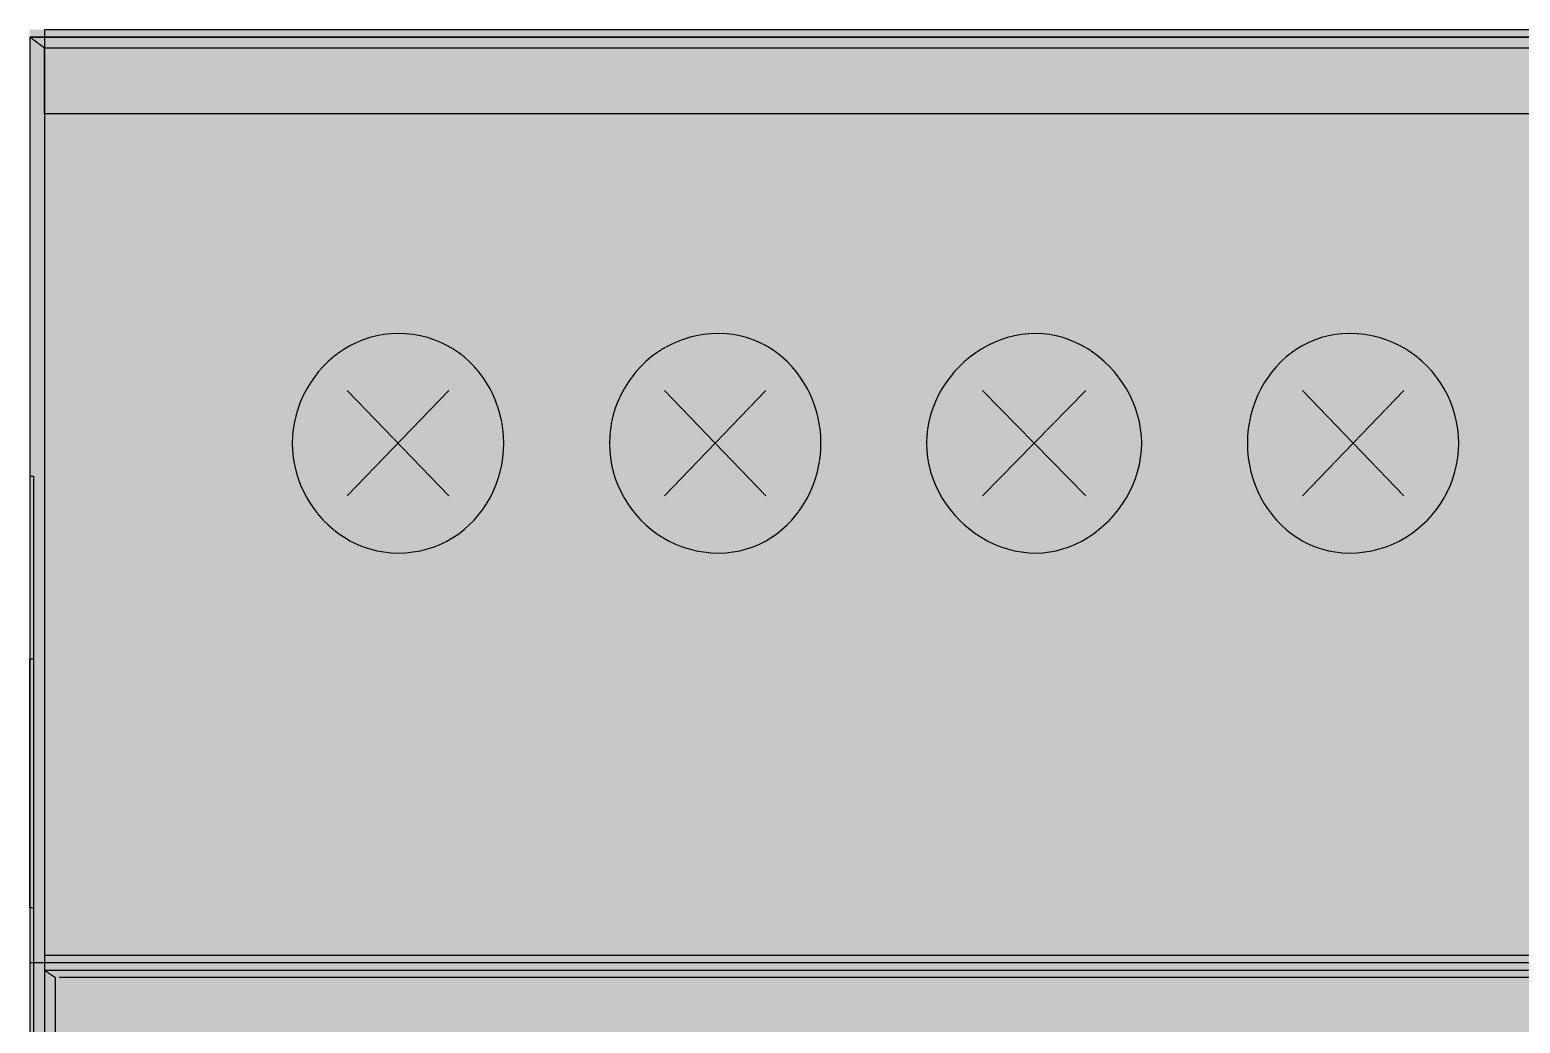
# Model space of a CAD drawing. Header units: millimetres. Extents: x 0 to 966, y -664 to 90.
# Drawn here: x 0 to 35.88, y -63.91 to -40 of the extents above; entities that cross this region are included whole.
import ezdxf

# ---------------------------------------------------------------- set-up
doc = ezdxf.new("R2010")
doc.units = ezdxf.units.MM
for name, color, linetype in [('HDL_BODY', 7, 'Continuous'), ('HDL_COLOUR', 7, 'Continuous'), ('HDL_DETAIL', 7, 'Continuous'), ('HDL_PRINT', 7, 'Continuous')]:
    doc.layers.add(name, color=color, linetype=linetype)

# ---------------------------------------------------------------- blocks, each defined once
blk = doc.blocks.new('M_R12.16.1-CD_FRONT')
at = {"layer": 'HDL_BODY', "true_color": 0x202126}
blk.add_hatch(color=250, dxfattribs=at).paths.add_polyline_path([(0, 0), (216, 0), (216, 90), (0, 90)])
at = {"layer": 'HDL_BODY', "true_color": 0x2a2a30}
blk.add_hatch(color=250, dxfattribs=at).paths.add_polyline_path([(0.4, 20.52), (215.6, 20.52), (215.6, 68.31), (0.4, 68.31)])
at = {"layer": 'HDL_COLOUR', "true_color": 0x1a332c}
for points in [[(11.411, 80.05), (11.405, 80.225), (11.389, 80.398), (11.362, 80.568), (11.326, 80.735), (11.279, 80.898), (11.223, 81.057), (11.157, 81.212), (11.082, 81.361), (10.999, 81.505), (10.906, 81.643), (10.806, 81.775), (10.697, 81.9), (10.581, 82.017), (10.457, 82.126), (10.326, 82.228), (10.188, 82.32), (10.043, 82.404), (9.892, 82.478), (9.735, 82.541), (9.572, 82.594), (9.403, 82.637), (9.229, 82.667), (9.049, 82.686), (8.865, 82.692), (8.691, 82.686), (8.52, 82.667), (8.353, 82.637), (8.189, 82.594), (8.03, 82.541), (7.875, 82.478), (7.725, 82.404), (7.581, 82.32), (7.443, 82.228), (7.31, 82.126), (7.185, 82.017), (7.066, 81.9), (6.954, 81.775), (6.851, 81.643), (6.755, 81.505), (6.668, 81.361), (6.589, 81.212), (6.52, 81.057), (6.46, 80.898), (6.411, 80.735), (6.371, 80.568), (6.343, 80.398), (6.326, 80.225), (6.32, 80.05), (6.326, 79.875), (6.343, 79.702), (6.371, 79.532), (6.411, 79.365), (6.46, 79.202), (6.52, 79.043), (6.589, 78.888), (6.668, 78.739), (6.755, 78.595), (6.851, 78.457), (6.954, 78.325), (7.066, 78.201), (7.185, 78.083), (7.31, 77.974), (7.443, 77.872), (7.581, 77.78), (7.725, 77.696), (7.875, 77.623), (8.03, 77.559), (8.189, 77.506), (8.353, 77.464), (8.52, 77.433), (8.691, 77.414), (8.865, 77.408), (9.049, 77.414), (9.229, 77.433), (9.403, 77.464), (9.572, 77.506), (9.735, 77.559), (9.892, 77.623), (10.043, 77.696), (10.188, 77.78), (10.326, 77.872), (10.457, 77.974), (10.581, 78.083), (10.697, 78.201), (10.806, 78.325), (10.906, 78.457), (10.999, 78.595), (11.082, 78.739), (11.157, 78.888), (11.223, 79.043), (11.279, 79.202), (11.326, 79.365), (11.362, 79.532), (11.389, 79.702), (11.405, 79.875), (11.411, 80.05)], [(19.046, 80.05), (19.041, 80.225), (19.025, 80.398), (18.998, 80.568), (18.962, 80.735), (18.915, 80.898), (18.86, 81.057), (18.795, 81.212), (18.721, 81.361), (18.639, 81.505), (18.548, 81.643), (18.45, 81.775), (18.344, 81.9), (18.231, 82.017), (18.11, 82.126), (17.983, 82.228), (17.85, 82.32), (17.71, 82.404), (17.565, 82.478), (17.414, 82.541), (17.258, 82.594), (17.098, 82.637), (16.932, 82.667), (16.762, 82.686), (16.589, 82.692), (16.404, 82.686), (16.223, 82.667), (16.047, 82.637), (15.876, 82.594), (15.709, 82.541), (15.548, 82.478), (15.392, 82.404), (15.243, 82.32), (15.1, 82.228), (14.964, 82.126), (14.834, 82.017), (14.713, 81.9), (14.599, 81.775), (14.493, 81.643), (14.395, 81.505), (14.307, 81.361), (14.227, 81.212), (14.157, 81.057), (14.097, 80.898), (14.047, 80.735), (14.008, 80.568), (13.979, 80.398), (13.962, 80.225), (13.956, 80.05), (13.962, 79.875), (13.979, 79.702), (14.008, 79.532), (14.047, 79.365), (14.097, 79.202), (14.157, 79.043), (14.227, 78.888), (14.307, 78.739), (14.395, 78.595), (14.493, 78.457), (14.599, 78.325), (14.713, 78.201), (14.834, 78.083), (14.964, 77.974), (15.1, 77.872), (15.243, 77.78), (15.392, 77.696), (15.548, 77.623), (15.709, 77.559), (15.876, 77.506), (16.047, 77.464), (16.223, 77.433), (16.404, 77.414), (16.589, 77.408), (16.762, 77.414), (16.932, 77.433), (17.098, 77.464), (17.258, 77.506), (17.414, 77.559), (17.565, 77.623), (17.71, 77.696), (17.85, 77.78), (17.983, 77.872), (18.11, 77.974), (18.231, 78.083), (18.344, 78.201), (18.45, 78.325), (18.548, 78.457), (18.639, 78.595), (18.721, 78.739), (18.795, 78.888), (18.86, 79.043), (18.915, 79.202), (18.962, 79.365), (18.998, 79.532), (19.025, 79.702), (19.041, 79.875), (19.046, 80.05)], [(26.77, 80.05), (26.763, 80.225), (26.745, 80.398), (26.714, 80.568), (26.673, 80.735), (26.62, 80.898), (26.557, 81.057), (26.485, 81.212), (26.402, 81.361), (26.312, 81.505), (26.212, 81.643), (26.105, 81.775), (25.991, 81.9), (25.87, 82.017), (25.742, 82.126), (25.608, 82.228), (25.47, 82.32), (25.326, 82.404), (25.178, 82.478), (25.026, 82.541), (24.87, 82.594), (24.712, 82.637), (24.551, 82.667), (24.389, 82.686), (24.225, 82.692), (24.05, 82.686), (23.878, 82.667), (23.708, 82.637), (23.542, 82.594), (23.379, 82.541), (23.221, 82.478), (23.067, 82.404), (22.918, 82.32), (22.774, 82.228), (22.637, 82.126), (22.506, 82.017), (22.381, 81.9), (22.265, 81.775), (22.155, 81.643), (22.054, 81.505), (21.962, 81.361), (21.879, 81.212), (21.806, 81.057), (21.742, 80.898), (21.689, 80.735), (21.647, 80.568), (21.617, 80.398), (21.598, 80.225), (21.592, 80.05), (21.598, 79.875), (21.617, 79.702), (21.647, 79.532), (21.689, 79.365), (21.742, 79.202), (21.806, 79.043), (21.879, 78.888), (21.962, 78.739), (22.054, 78.595), (22.155, 78.457), (22.265, 78.325), (22.381, 78.201), (22.506, 78.083), (22.637, 77.974), (22.774, 77.872), (22.918, 77.78), (23.067, 77.696), (23.221, 77.623), (23.379, 77.559), (23.542, 77.506), (23.708, 77.464), (23.878, 77.433), (24.05, 77.414), (24.225, 77.408), (24.389, 77.414), (24.551, 77.433), (24.712, 77.464), (24.87, 77.506), (25.026, 77.559), (25.178, 77.623), (25.326, 77.696), (25.47, 77.78), (25.608, 77.872), (25.742, 77.974), (25.87, 78.083), (25.991, 78.201), (26.105, 78.325), (26.212, 78.457), (26.312, 78.595), (26.402, 78.739), (26.485, 78.888), (26.557, 79.043), (26.62, 79.202), (26.673, 79.365), (26.714, 79.532), (26.745, 79.702), (26.763, 79.875), (26.77, 80.05)], [(34.405, 80.05), (34.399, 80.225), (34.381, 80.398), (34.353, 80.568), (34.313, 80.735), (34.263, 80.898), (34.203, 81.057), (34.133, 81.212), (34.054, 81.361), (33.965, 81.505), (33.868, 81.643), (33.762, 81.775), (33.648, 81.9), (33.526, 82.017), (33.397, 82.126), (33.261, 82.228), (33.118, 82.32), (32.969, 82.404), (32.814, 82.478), (32.653, 82.541), (32.486, 82.594), (32.315, 82.637), (32.139, 82.667), (31.958, 82.686), (31.774, 82.692), (31.6, 82.686), (31.43, 82.667), (31.264, 82.637), (31.103, 82.594), (30.947, 82.541), (30.796, 82.478), (30.651, 82.404), (30.511, 82.32), (30.378, 82.228), (30.251, 82.126), (30.13, 82.017), (30.017, 81.9), (29.911, 81.775), (29.813, 81.643), (29.722, 81.505), (29.64, 81.361), (29.567, 81.212), (29.502, 81.057), (29.446, 80.898), (29.4, 80.735), (29.363, 80.568), (29.337, 80.398), (29.321, 80.225), (29.315, 80.05), (29.321, 79.875), (29.337, 79.702), (29.363, 79.532), (29.4, 79.365), (29.446, 79.202), (29.502, 79.043), (29.567, 78.888), (29.64, 78.739), (29.722, 78.595), (29.813, 78.457), (29.911, 78.325), (30.017, 78.201), (30.13, 78.083), (30.251, 77.974), (30.378, 77.872), (30.511, 77.78), (30.651, 77.696), (30.796, 77.623), (30.947, 77.559), (31.103, 77.506), (31.264, 77.464), (31.43, 77.433), (31.6, 77.414), (31.774, 77.408), (31.958, 77.414), (32.139, 77.433), (32.315, 77.464), (32.486, 77.506), (32.653, 77.559), (32.814, 77.623), (32.969, 77.696), (33.118, 77.78), (33.261, 77.872), (33.397, 77.974), (33.526, 78.083), (33.648, 78.201), (33.762, 78.325), (33.868, 78.457), (33.965, 78.595), (34.054, 78.739), (34.133, 78.888), (34.203, 79.043), (34.263, 79.202), (34.313, 79.365), (34.353, 79.532), (34.381, 79.702), (34.399, 79.875), (34.405, 80.05)]]:
    blk.add_hatch(color=250, dxfattribs=at).paths.add_polyline_path(points)
at = {"layer": 'HDL_COLOUR', "true_color": 0x9ea4a8}
for points in [[(10.647, 80.05), (10.632, 80.291), (10.586, 80.529), (10.511, 80.758), (10.408, 80.975), (10.279, 81.176), (10.125, 81.358), (9.95, 81.517), (9.756, 81.652), (9.547, 81.759), (9.326, 81.837), (9.098, 81.884), (8.865, 81.9), (8.633, 81.884), (8.404, 81.837), (8.183, 81.759), (7.974, 81.652), (7.78, 81.517), (7.605, 81.358), (7.452, 81.176), (7.322, 80.975), (7.219, 80.758), (7.144, 80.529), (7.099, 80.291), (7.083, 80.05), (7.099, 79.809), (7.144, 79.571), (7.219, 79.342), (7.322, 79.125), (7.452, 78.924), (7.605, 78.742), (7.78, 78.583), (7.974, 78.448), (8.183, 78.341), (8.404, 78.264), (8.633, 78.216), (8.865, 78.2), (9.098, 78.216), (9.326, 78.264), (9.547, 78.341), (9.756, 78.448), (9.95, 78.583), (10.125, 78.742), (10.279, 78.924), (10.408, 79.125), (10.511, 79.342), (10.586, 79.571), (10.632, 79.809)], [(18.283, 80.05), (18.267, 80.291), (18.222, 80.529), (18.147, 80.758), (18.044, 80.975), (17.914, 81.176), (17.761, 81.358), (17.586, 81.517), (17.392, 81.652), (17.183, 81.759), (16.962, 81.837), (16.733, 81.884), (16.501, 81.9), (16.268, 81.884), (16.04, 81.837), (15.819, 81.759), (15.61, 81.652), (15.416, 81.517), (15.241, 81.358), (15.087, 81.176), (14.958, 80.975), (14.855, 80.758), (14.78, 80.529), (14.734, 80.291), (14.719, 80.05), (14.734, 79.809), (14.78, 79.571), (14.855, 79.342), (14.958, 79.125), (15.087, 78.924), (15.241, 78.742), (15.416, 78.583), (15.61, 78.448), (15.819, 78.341), (16.04, 78.264), (16.268, 78.216), (16.501, 78.2), (16.733, 78.216), (16.962, 78.264), (17.183, 78.341), (17.392, 78.448), (17.586, 78.583), (17.761, 78.742), (17.914, 78.924), (18.044, 79.125), (18.147, 79.342), (18.222, 79.571), (18.267, 79.809)], [(25.993, 80.05), (25.978, 80.291), (25.931, 80.529), (25.855, 80.758), (25.75, 80.975), (25.619, 81.176), (25.462, 81.358), (25.284, 81.517), (25.087, 81.652), (24.874, 81.759), (24.65, 81.837), (24.417, 81.884), (24.181, 81.9), (23.944, 81.884), (23.712, 81.837), (23.487, 81.759), (23.274, 81.652), (23.077, 81.517), (22.899, 81.358), (22.743, 81.176), (22.611, 80.975), (22.506, 80.758), (22.43, 80.529), (22.384, 80.291), (22.368, 80.05), (22.384, 79.809), (22.43, 79.571), (22.506, 79.342), (22.611, 79.125), (22.743, 78.924), (22.899, 78.742), (23.077, 78.583), (23.274, 78.448), (23.487, 78.341), (23.712, 78.264), (23.944, 78.216), (24.181, 78.2), (24.417, 78.216), (24.65, 78.264), (24.874, 78.341), (25.087, 78.448), (25.284, 78.583), (25.462, 78.742), (25.619, 78.924), (25.75, 79.125), (25.855, 79.342), (25.931, 79.571), (25.978, 79.809)], [(33.641, 80.05), (33.626, 80.291), (33.58, 80.529), (33.506, 80.758), (33.403, 80.975), (33.273, 81.176), (33.119, 81.358), (32.944, 81.517), (32.751, 81.652), (32.542, 81.759), (32.321, 81.837), (32.092, 81.884), (31.86, 81.9), (31.628, 81.884), (31.399, 81.837), (31.178, 81.759), (30.969, 81.652), (30.776, 81.517), (30.601, 81.358), (30.447, 81.176), (30.317, 80.975), (30.214, 80.758), (30.14, 80.529), (30.094, 80.291), (30.079, 80.05), (30.094, 79.809), (30.14, 79.571), (30.214, 79.342), (30.317, 79.125), (30.447, 78.924), (30.601, 78.742), (30.776, 78.583), (30.969, 78.448), (31.178, 78.341), (31.399, 78.264), (31.628, 78.216), (31.86, 78.2), (32.092, 78.216), (32.321, 78.264), (32.542, 78.341), (32.751, 78.448), (32.944, 78.583), (33.119, 78.742), (33.273, 78.924), (33.403, 79.125), (33.506, 79.342), (33.58, 79.571), (33.626, 79.809)]]:
    blk.add_hatch(color=253, dxfattribs=at).paths.add_polyline_path(points)
at = {"layer": 'HDL_PRINT', "true_color": 0xdee1e9}
for points in [[(13.432, 83.985), (10.711, 85.13), (10.796, 85.115), (8.865, 85.115), (9.085, 85.335), (9.085, 82.692), (8.646, 82.692), (8.646, 85.335), (8.865, 85.555), (10.796, 85.555), (10.881, 85.537), (13.602, 84.392), (13.432, 83.985)], [(14.219, 85.555), (16.589, 85.555), (16.808, 85.335), (16.808, 82.692), (16.369, 82.692), (16.369, 85.335), (16.589, 85.115), (14.219, 85.115), (14.219, 85.555)], [(28.791, 83.985), (26.071, 85.13), (26.155, 85.115), (24.225, 85.115), (24.444, 85.335), (24.444, 82.692), (24.005, 82.692), (24.005, 85.335), (24.225, 85.555), (26.155, 85.555), (26.24, 85.537), (28.96, 84.392), (28.791, 83.985)], [(29.49, 85.555), (31.774, 85.555), (31.993, 85.335), (31.993, 82.692), (31.552, 82.692), (31.552, 85.335), (31.774, 85.115), (29.49, 85.115), (29.49, 85.555)], [(9.304, 74.766), (8.865, 74.766), (8.865, 76.264), (8.833, 76.234), (8.795, 76.204), (8.751, 76.175), (8.704, 76.146), (8.653, 76.117), (8.599, 76.087), (8.542, 76.058), (8.485, 76.029), (8.426, 75.999), (8.426, 76.35), (8.436, 76.355), (8.463, 76.37), (8.502, 76.392), (8.549, 76.42), (8.599, 76.454), (8.647, 76.49), (8.689, 76.528), (8.751, 76.564), (8.805, 76.607), (8.85, 76.654), (8.887, 76.703), (8.916, 76.753), (8.936, 76.8), (8.949, 76.843), (8.953, 76.879), (9.304, 76.879), (9.304, 74.766)], [(11.762, 75.205), (12.639, 76.793), (13.605, 75.205), (11.762, 75.205)], [(17.115, 75.119), (17.115, 74.766), (15.799, 74.766), (15.828, 74.828), (15.851, 74.884), (15.87, 74.936), (15.887, 74.986), (15.903, 75.035), (15.922, 75.087), (15.945, 75.143), (15.974, 75.205), (16.007, 75.238), (16.045, 75.277), (16.088, 75.32), (16.136, 75.368), (16.187, 75.419), (16.241, 75.473), (16.297, 75.529), (16.355, 75.587), (16.413, 75.645), (16.469, 75.704), (16.518, 75.762), (16.563, 75.816), (16.603, 75.866), (16.64, 75.91), (16.673, 75.947), (16.705, 75.975), (16.735, 75.993), (16.764, 75.999), (16.797, 76.037), (16.82, 76.075), (16.836, 76.112), (16.845, 76.15), (16.85, 76.188), (16.852, 76.225), (16.852, 76.264), (16.852, 76.306), (16.849, 76.347), (16.841, 76.384), (16.826, 76.413), (16.801, 76.432), (16.764, 76.439), (16.757, 76.477), (16.738, 76.502), (16.709, 76.517), (16.673, 76.525), (16.632, 76.528), (16.589, 76.528), (16.545, 76.528), (16.504, 76.525), (16.468, 76.517), (16.439, 76.502), (16.42, 76.477), (16.413, 76.439), (16.376, 76.432), (16.351, 76.413), (16.336, 76.384), (16.329, 76.347), (16.326, 76.306), (16.325, 76.264), (15.887, 76.264), (15.89, 76.345), (15.9, 76.415), (15.916, 76.475), (15.939, 76.527), (15.968, 76.57), (16.004, 76.609), (16.046, 76.642), (16.095, 76.674), (16.15, 76.703), (16.182, 76.756), (16.221, 76.796), (16.264, 76.827), (16.311, 76.849), (16.363, 76.863), (16.417, 76.872), (16.473, 76.877), (16.53, 76.879), (16.589, 76.879), (16.651, 76.875), (16.705, 76.864), (16.754, 76.847), (16.797, 76.825), (16.836, 76.798), (16.873, 76.768), (16.907, 76.737), (16.94, 76.703), (16.992, 76.671), (17.033, 76.632), (17.063, 76.589), (17.085, 76.541), (17.1, 76.49), (17.109, 76.436), (17.113, 76.38), (17.115, 76.322), (17.115, 76.264), (17.115, 76.219), (17.115, 76.175), (17.115, 76.131), (17.115, 76.087), (17.115, 76.043), (17.115, 75.999), (17.11, 75.961), (17.096, 75.923), (17.074, 75.886), (17.046, 75.848), (17.013, 75.81), (16.977, 75.773), (16.94, 75.734), (16.907, 75.729), (16.882, 75.713), (16.862, 75.686), (16.843, 75.648), (16.822, 75.599), (16.797, 75.54), (16.764, 75.47), (16.727, 75.433), (16.689, 75.398), (16.651, 75.365), (16.614, 75.337), (16.576, 75.314), (16.539, 75.3), (16.501, 75.295), (16.501, 75.257), (16.498, 75.229), (16.49, 75.206), (16.475, 75.183), (16.45, 75.156), (16.413, 75.119), (17.115, 75.119)], [(23.435, 75.384), (23.874, 75.384), (23.874, 75.34), (23.877, 75.298), (23.885, 75.261), (23.9, 75.232), (23.924, 75.212), (23.961, 75.205), (23.999, 75.169), (24.026, 75.145), (24.049, 75.13), (24.072, 75.122), (24.1, 75.12), (24.137, 75.119), (24.175, 75.12), (24.212, 75.121), (24.25, 75.126), (24.287, 75.135), (24.325, 75.151), (24.362, 75.174), (24.4, 75.205), (24.405, 75.244), (24.417, 75.282), (24.435, 75.32), (24.453, 75.358), (24.471, 75.395), (24.483, 75.433), (24.488, 75.47), (24.482, 75.514), (24.465, 75.555), (24.444, 75.591), (24.423, 75.62), (24.407, 75.639), (24.4, 75.645), (24.362, 75.678), (24.325, 75.702), (24.287, 75.718), (24.25, 75.727), (24.212, 75.732), (24.175, 75.734), (24.137, 75.734), (24.127, 75.734), (24.1, 75.734), (24.061, 75.734), (24.013, 75.734), (23.961, 75.734), (24.049, 76.088), (24.087, 76.088), (24.124, 76.09), (24.162, 76.095), (24.2, 76.104), (24.237, 76.12), (24.275, 76.142), (24.312, 76.174), (24.319, 76.181), (24.335, 76.201), (24.356, 76.23), (24.377, 76.266), (24.394, 76.307), (24.4, 76.35), (24.394, 76.388), (24.377, 76.416), (24.356, 76.439), (24.335, 76.462), (24.319, 76.49), (24.312, 76.528), (24.275, 76.534), (24.247, 76.55), (24.225, 76.571), (24.202, 76.592), (24.174, 76.608), (24.137, 76.614), (24.1, 76.608), (24.072, 76.592), (24.049, 76.571), (24.026, 76.55), (23.999, 76.534), (23.961, 76.528), (23.956, 76.49), (23.944, 76.452), (23.927, 76.414), (23.908, 76.376), (23.891, 76.338), (23.879, 76.301), (23.874, 76.264), (23.523, 76.35), (23.527, 76.393), (23.54, 76.443), (23.557, 76.498), (23.576, 76.555), (23.593, 76.61), (23.605, 76.66), (23.61, 76.703), (23.648, 76.709), (23.685, 76.723), (23.723, 76.745), (23.761, 76.774), (23.798, 76.806), (23.836, 76.842), (23.874, 76.879), (23.917, 76.879), (23.961, 76.879), (24.005, 76.879), (24.049, 76.879), (24.093, 76.879), (24.137, 76.879), (24.195, 76.879), (24.254, 76.877), (24.312, 76.872), (24.371, 76.863), (24.429, 76.849), (24.488, 76.827), (24.546, 76.796), (24.605, 76.756), (24.663, 76.703), (24.696, 76.665), (24.719, 76.626), (24.735, 76.583), (24.744, 76.536), (24.749, 76.482), (24.751, 76.421), (24.751, 76.35), (24.748, 76.291), (24.738, 76.234), (24.722, 76.178), (24.699, 76.124), (24.67, 76.072), (24.634, 76.025), (24.592, 75.981), (24.543, 75.943), (24.488, 75.91), (24.526, 75.905), (24.563, 75.891), (24.601, 75.869), (24.638, 75.841), (24.676, 75.808), (24.714, 75.772), (24.751, 75.734), (24.784, 75.696), (24.807, 75.659), (24.823, 75.621), (24.832, 75.583), (24.837, 75.546), (24.839, 75.508), (24.839, 75.47), (24.839, 75.388), (24.837, 75.317), (24.833, 75.255), (24.824, 75.199), (24.809, 75.148), (24.787, 75.099), (24.756, 75.049), (24.716, 74.997), (24.663, 74.941), (24.608, 74.912), (24.557, 74.884), (24.507, 74.857), (24.458, 74.832), (24.407, 74.81), (24.351, 74.792), (24.289, 74.778), (24.219, 74.769), (24.137, 74.766), (24.071, 74.77), (24.007, 74.781), (23.944, 74.798), (23.885, 74.821), (23.829, 74.848), (23.779, 74.877), (23.735, 74.909), (23.698, 74.941), (23.669, 74.974), (23.64, 75.012), (23.61, 75.056), (23.581, 75.104), (23.552, 75.155), (23.523, 75.21), (23.493, 75.266), (23.464, 75.325), (23.435, 75.384)], [(27.121, 75.205), (27.999, 76.793), (28.877, 75.205), (27.121, 75.205)]]:
    blk.add_hatch(color=254, dxfattribs=at).paths.add_polyline_path(points)
h = blk.add_hatch(color=254, dxfattribs=at)
h.paths.add_polyline_path([(31.949, 74.766), (31.949, 75.205), (31.158, 75.205), (31.158, 75.559), (31.949, 76.879), (32.298, 76.879), (32.298, 75.559), (32.562, 75.559), (32.562, 75.205), (32.298, 75.205), (32.298, 74.766), (31.949, 74.766)])
h.paths.add_polyline_path([(31.949, 75.559), (31.949, 76.264), (31.51, 75.559), (31.949, 75.559)])
h = blk.add_hatch(color=254, dxfattribs=at)
h.paths.add_polyline_path([(13.78, 72.213), (13.254, 72.213), (13.078, 72.652), (12.2, 72.652), (11.937, 72.213), (11.498, 72.213), (12.376, 74.415), (12.815, 74.415), (13.78, 72.213)])
h.paths.add_polyline_path([(12.903, 73.092), (12.639, 73.886), (12.288, 73.092), (12.903, 73.092)])
h = blk.add_hatch(color=254, dxfattribs=at)
h.paths.add_polyline_path([(27.033, 74.415), (27.999, 74.415), (28.069, 74.415), (28.13, 74.415), (28.183, 74.415), (28.23, 74.415), (28.273, 74.415), (28.312, 74.415), (28.35, 74.415), (28.387, 74.41), (28.425, 74.397), (28.463, 74.38), (28.5, 74.361), (28.538, 74.343), (28.575, 74.331), (28.613, 74.326), (28.618, 74.292), (28.633, 74.267), (28.655, 74.246), (28.683, 74.227), (28.715, 74.207), (28.751, 74.183), (28.789, 74.15), (28.789, 74.106), (28.789, 74.061), (28.789, 74.017), (28.789, 73.973), (28.789, 73.929), (28.789, 73.886), (28.788, 73.843), (28.786, 73.792), (28.782, 73.737), (28.772, 73.681), (28.757, 73.626), (28.733, 73.575), (28.701, 73.532), (28.696, 73.5), (28.681, 73.475), (28.659, 73.455), (28.631, 73.436), (28.598, 73.415), (28.563, 73.39), (28.525, 73.357), (28.567, 73.352), (28.616, 73.337), (28.666, 73.315), (28.713, 73.287), (28.752, 73.254), (28.779, 73.218), (28.789, 73.181), (28.821, 73.148), (28.853, 73.114), (28.883, 73.077), (28.909, 73.038), (28.931, 72.994), (28.948, 72.946), (28.959, 72.89), (28.963, 72.828), (28.958, 72.791), (28.946, 72.753), (28.929, 72.716), (28.911, 72.678), (28.894, 72.64), (28.882, 72.601), (28.877, 72.563), (28.844, 72.526), (28.819, 72.489), (28.798, 72.451), (28.779, 72.414), (28.759, 72.376), (28.734, 72.339), (28.701, 72.302), (28.663, 72.269), (28.624, 72.245), (28.581, 72.229), (28.534, 72.219), (28.481, 72.215), (28.42, 72.213), (28.35, 72.212), (28.317, 72.212), (28.278, 72.212), (28.233, 72.212), (28.181, 72.212), (28.122, 72.212), (28.057, 72.212), (27.986, 72.212), (27.908, 72.212), (27.823, 72.212), (27.033, 72.212), (27.033, 74.415)])
h.paths.add_polyline_path([(27.56, 74.061), (27.56, 73.532), (27.823, 73.532), (27.893, 73.532), (27.954, 73.532), (28.007, 73.532), (28.055, 73.532), (28.097, 73.532), (28.136, 73.532), (28.174, 73.532), (28.181, 73.539), (28.2, 73.555), (28.229, 73.577), (28.265, 73.598), (28.306, 73.615), (28.35, 73.621), (28.35, 73.665), (28.35, 73.697), (28.35, 73.723), (28.35, 73.754), (28.35, 73.797), (28.35, 73.841), (28.35, 73.872), (28.35, 73.899), (28.35, 73.929), (28.35, 73.972), (28.312, 73.979), (28.285, 73.995), (28.262, 74.017), (28.239, 74.038), (28.212, 74.055), (28.174, 74.061), (28.141, 74.061), (28.106, 74.061), (28.066, 74.061), (28.021, 74.061), (27.967, 74.061), (27.903, 74.061), (27.826, 74.061), (27.735, 74.061), (27.56, 74.061)])
h.paths.add_polyline_path([(27.56, 73.181), (27.56, 72.563), (27.911, 72.563), (27.981, 72.563), (28.042, 72.563), (28.095, 72.563), (28.142, 72.563), (28.185, 72.563), (28.224, 72.563), (28.262, 72.563), (28.299, 72.57), (28.327, 72.586), (28.35, 72.608), (28.373, 72.629), (28.4, 72.646), (28.438, 72.652), (28.438, 72.697), (28.438, 72.728), (28.438, 72.754), (28.438, 72.785), (28.438, 72.828), (28.438, 72.881), (28.438, 72.929), (28.438, 72.969), (28.438, 72.996), (28.438, 73.006), (28.4, 73.042), (28.373, 73.067), (28.35, 73.081), (28.327, 73.089), (28.299, 73.092), (28.262, 73.092), (28.254, 73.122), (28.232, 73.144), (28.197, 73.16), (28.152, 73.17), (28.099, 73.177), (28.04, 73.18), (27.976, 73.181), (27.911, 73.181), (27.56, 73.181)])
at = {"layer": 'HDL_DETAIL', "color": 251, "true_color": 0x52555c}
for points in [[(0.001, 89.826), (0.001, 79.257)], [(0.001, 89.826), (0.001, 79.257)], [(0.001, 89.826), (0.001, 79.257)], [(0.001, 89.826), (0.001, 79.257)], [(0.001, 89.826), (0.001, 79.257)], [(0.001, 89.826), (0.001, 79.257)], [(0.001, 89.826), (0.001, 79.257)], [(0.001, 89.826), (0.001, 79.257)], [(0.001, 89.826), (0.001, 79.257)], [(0.001, 89.826), (0.001, 79.257)], [(0.001, 89.826), (0.001, 79.257)], [(0.001, 89.826), (0.001, 79.257)], [(0.001, 89.826), (0.001, 79.257)], [(0.001, 89.826), (0.001, 79.257)], [(0.001, 89.826), (0.001, 79.257)], [(0.001, 89.826), (0.001, 79.257)], [(0.001, 89.826), (0.001, 79.257)], [(0.001, 89.826), (0.001, 79.257)], [(0.001, 89.826), (0.001, 79.257)], [(0.001, 89.826), (0.001, 79.257)], [(0.001, 89.826), (0.001, 79.257)], [(0.001, 89.826), (65.3, 89.826)], [(0.001, 89.826), (65.3, 89.826)], [(0.001, 89.826), (65.3, 89.826)], [(0.001, 89.826), (65.3, 89.826)], [(0.001, 89.826), (65.3, 89.826)], [(0.001, 89.826), (65.3, 89.826)], [(0.001, 89.826), (65.3, 89.826)], [(0.001, 89.826), (65.3, 89.826)], [(0.001, 89.826), (65.3, 89.826)], [(0.001, 89.826), (65.3, 89.826)], [(0.001, 89.826), (65.3, 89.826)], [(0.001, 89.826), (65.3, 89.826)], [(0.001, 89.826), (65.3, 89.826)], [(0.001, 89.826), (65.3, 89.826)], [(0.001, 89.826), (65.3, 89.826)], [(0.001, 89.826), (65.3, 89.826)], [(0.001, 89.826), (65.3, 89.826)], [(0.001, 89.826), (65.3, 89.826)], [(0.001, 89.826), (65.3, 89.826)], [(0.001, 89.826), (65.3, 89.826)], [(0.001, 89.826), (65.3, 89.826)], [(0.352, 89.561), (0.001, 89.826)], [(0.352, 89.561), (0.001, 89.826)], [(0.352, 89.561), (0.001, 89.826)], [(0.352, 89.561), (0.001, 89.826)], [(0.352, 89.561), (0.001, 89.826)], [(0.352, 89.561), (0.001, 89.826)], [(0.352, 89.561), (0.001, 89.826)], [(0.352, 89.561), (0.001, 89.826)], [(0.352, 89.561), (0.001, 89.826)], [(0.352, 89.561), (0.001, 89.826)], [(0.352, 89.561), (0.001, 89.826)], [(0.352, 89.561), (0.001, 89.826)], [(0.352, 89.561), (0.001, 89.826)], [(0.352, 89.561), (0.001, 89.826)], [(0.352, 89.561), (0.001, 89.826)], [(0.352, 89.561), (0.001, 89.826)], [(0.352, 89.561), (0.001, 89.826)], [(0.352, 89.561), (0.001, 89.826)], [(0.352, 89.561), (0.001, 89.826)], [(0.352, 89.561), (0.001, 89.826)], [(0.352, 89.561), (0.001, 89.826)], [(0.352, 87.977), (0.352, 88.503), (0.352, 88.857), (0.352, 89.561)], [(214.858, 89.561), (0.352, 89.561)], [(214.858, 89.561), (0.352, 89.561)], [(214.858, 89.561), (0.352, 89.561)], [(214.858, 89.561), (0.352, 89.561)], [(214.858, 89.561), (0.352, 89.561)], [(214.858, 89.561), (0.352, 89.561)], [(214.858, 89.561), (0.352, 89.561)], [(214.858, 89.561), (0.352, 89.561)], [(214.858, 89.561), (0.352, 89.561)], [(214.858, 89.561), (0.352, 89.561)], [(214.858, 89.561), (0.352, 89.561)], [(214.858, 89.561), (0.352, 89.561)], [(214.858, 89.561), (0.352, 89.561)], [(214.858, 89.561), (0.352, 89.561)], [(214.858, 89.561), (0.352, 89.561)], [(214.858, 89.561), (0.352, 89.561)], [(214.858, 89.561), (0.352, 89.561)], [(214.858, 89.561), (0.352, 89.561)], [(214.858, 89.561), (0.352, 89.561)], [(214.858, 89.561), (0.352, 89.561)], [(214.858, 89.561), (0.352, 89.561)], [(0.352, 87.977), (0.352, 67.368)], [(0.352, 87.977), (0.352, 67.368)], [(0.352, 87.977), (0.352, 67.368)], [(0.352, 87.977), (0.352, 67.368)], [(0.352, 87.977), (0.352, 67.368)], [(0.352, 87.977), (0.352, 67.368)], [(0.352, 87.977), (0.352, 67.368)], [(0.352, 87.977), (0.352, 67.368)], [(0.352, 87.977), (0.352, 67.368)], [(0.352, 87.977), (0.352, 67.368)], [(0.352, 87.977), (0.352, 67.368)], [(0.352, 87.977), (0.352, 67.368)], [(0.352, 87.977), (0.352, 67.368)], [(0.352, 87.977), (0.352, 67.368)], [(0.352, 87.977), (0.352, 67.368)], [(0.352, 87.977), (0.352, 67.368)], [(0.352, 87.977), (0.352, 67.368)], [(0.352, 87.977), (0.352, 67.368)], [(0.352, 87.977), (0.352, 67.368)], [(0.352, 87.977), (0.352, 67.368)], [(0.352, 87.977), (0.352, 67.368)], [(214.858, 87.977), (0.352, 87.977)], [(214.858, 87.977), (0.352, 87.977)], [(214.858, 87.977), (0.352, 87.977)], [(214.858, 87.977), (0.352, 87.977)], [(214.858, 87.977), (0.352, 87.977)], [(214.858, 87.977), (0.352, 87.977)], [(214.858, 87.977), (0.352, 87.977)], [(214.858, 87.977), (0.352, 87.977)], [(214.858, 87.977), (0.352, 87.977)], [(214.858, 87.977), (0.352, 87.977)], [(214.858, 87.977), (0.352, 87.977)], [(214.858, 87.977), (0.352, 87.977)], [(214.858, 87.977), (0.352, 87.977)], [(214.858, 87.977), (0.352, 87.977)], [(214.858, 87.977), (0.352, 87.977)], [(214.858, 87.977), (0.352, 87.977)], [(214.858, 87.977), (0.352, 87.977)], [(214.858, 87.977), (0.352, 87.977)], [(214.858, 87.977), (0.352, 87.977)], [(214.858, 87.977), (0.352, 87.977)], [(214.858, 87.977), (0.352, 87.977)], [(0.001, 79.257), (0.088, 79.257)], [(0.001, 79.257), (0.088, 79.257)], [(0.001, 79.257), (0.088, 79.257)], [(0.001, 79.257), (0.088, 79.257)], [(0.001, 79.257), (0.088, 79.257)], [(0.001, 79.257), (0.088, 79.257)], [(0.001, 79.257), (0.088, 79.257)], [(0.001, 79.257), (0.088, 79.257)], [(0.001, 79.257), (0.088, 79.257)], [(0.001, 79.257), (0.088, 79.257)], [(0.001, 79.257), (0.088, 79.257)], [(0.001, 79.257), (0.088, 79.257)], [(0.001, 79.257), (0.088, 79.257)], [(0.001, 79.257), (0.088, 79.257)], [(0.001, 79.257), (0.088, 79.257)], [(0.001, 79.257), (0.088, 79.257)], [(0.001, 79.257), (0.088, 79.257)], [(0.001, 79.257), (0.088, 79.257)], [(0.001, 79.257), (0.088, 79.257)], [(0.001, 79.257), (0.088, 79.257)], [(0.001, 79.257), (0.088, 79.257)], [(0.088, 79.257), (0.088, 79.17), (0.088, 78.906), (0.088, 77.319)], [(0.088, 77.319), (0.088, 75.119)], [(0.088, 77.319), (0.088, 75.119)], [(0.088, 77.319), (0.088, 75.119)], [(0.088, 77.319), (0.088, 75.119)], [(0.088, 77.319), (0.088, 75.119)], [(0.088, 77.319), (0.088, 75.119)], [(0.088, 77.319), (0.088, 75.119)], [(0.088, 77.319), (0.088, 75.119)], [(0.088, 77.319), (0.088, 75.119)], [(0.088, 77.319), (0.088, 75.119)], [(0.088, 77.319), (0.088, 75.119)], [(0.088, 77.319), (0.088, 75.119)], [(0.088, 77.319), (0.088, 75.119)], [(0.088, 77.319), (0.088, 75.119)], [(0.088, 77.319), (0.088, 75.119)], [(0.088, 77.319), (0.088, 75.119)], [(0.088, 77.319), (0.088, 75.119)], [(0.088, 77.319), (0.088, 75.119)], [(0.088, 77.319), (0.088, 75.119)], [(0.088, 77.319), (0.088, 75.119)], [(0.088, 77.319), (0.088, 75.119)], [(0.088, 75.119), (0.088, 68.601)], [(0.088, 75.119), (0.088, 68.601)], [(0.088, 75.119), (0.088, 68.601)], [(0.088, 75.119), (0.088, 68.601)], [(0.088, 75.119), (0.088, 68.601)], [(0.088, 75.119), (0.088, 68.601)], [(0.088, 75.119), (0.088, 68.601)], [(0.088, 75.119), (0.088, 68.601)], [(0.088, 75.119), (0.088, 68.601)], [(0.088, 75.119), (0.088, 68.601)], [(0.088, 75.119), (0.088, 68.601)], [(0.088, 75.119), (0.088, 68.601)], [(0.088, 75.119), (0.088, 68.601)], [(0.088, 75.119), (0.088, 68.601)], [(0.088, 75.119), (0.088, 68.601)], [(0.088, 75.119), (0.088, 68.601)], [(0.088, 75.119), (0.088, 68.601)], [(0.088, 75.119), (0.088, 68.601)], [(0.088, 75.119), (0.088, 68.601)], [(0.088, 75.119), (0.088, 68.601)], [(0.088, 75.119), (0.088, 68.601)], [(0.001, 74.855), (0.001, 68.866)], [(0.001, 74.855), (0.001, 68.866)], [(0.001, 74.855), (0.001, 68.866)], [(0.001, 74.855), (0.001, 68.866)], [(0.001, 74.855), (0.001, 68.866)], [(0.001, 74.855), (0.001, 68.866)], [(0.001, 74.855), (0.001, 68.866)], [(0.001, 74.855), (0.001, 68.866)], [(0.001, 74.855), (0.001, 68.866)], [(0.001, 74.855), (0.001, 68.866)], [(0.001, 74.855), (0.001, 68.866)], [(0.001, 74.855), (0.001, 68.866)], [(0.001, 74.855), (0.001, 68.866)], [(0.001, 74.855), (0.001, 68.866)], [(0.001, 74.855), (0.001, 68.866)], [(0.001, 74.855), (0.001, 68.866)], [(0.001, 74.855), (0.001, 68.866)], [(0.001, 74.855), (0.001, 68.866)], [(0.001, 74.855), (0.001, 68.866)], [(0.001, 74.855), (0.001, 68.866)], [(0.001, 74.855), (0.001, 68.866)], [(0.001, 68.866), (0.001, 74.855)], [(0.001, 68.866), (0.001, 74.855)], [(0.001, 68.866), (0.001, 74.855)], [(0.001, 68.866), (0.001, 74.855)], [(0.001, 68.866), (0.001, 74.855)], [(0.001, 68.866), (0.001, 74.855)], [(0.001, 68.866), (0.001, 74.855)], [(0.001, 68.866), (0.001, 74.855)], [(0.001, 68.866), (0.001, 74.855)], [(0.001, 68.866), (0.001, 74.855)], [(0.001, 68.866), (0.001, 74.855)], [(0.001, 68.866), (0.001, 74.855)], [(0.001, 68.866), (0.001, 74.855)], [(0.001, 68.866), (0.001, 74.855)], [(0.001, 68.866), (0.001, 74.855)], [(0.001, 68.866), (0.001, 74.855)], [(0.001, 68.866), (0.001, 74.855)], [(0.001, 68.866), (0.001, 74.855)], [(0.001, 68.866), (0.001, 74.855)], [(0.001, 68.866), (0.001, 74.855)], [(0.001, 68.866), (0.001, 74.855)], [(0.088, 74.855), (0.001, 74.855)], [(0.088, 74.855), (0.001, 74.855)], [(0.088, 74.855), (0.001, 74.855)], [(0.088, 74.855), (0.001, 74.855)], [(0.088, 74.855), (0.001, 74.855)], [(0.088, 74.855), (0.001, 74.855)], [(0.088, 74.855), (0.001, 74.855)], [(0.088, 74.855), (0.001, 74.855)], [(0.088, 74.855), (0.001, 74.855)], [(0.088, 74.855), (0.001, 74.855)], [(0.088, 74.855), (0.001, 74.855)], [(0.088, 74.855), (0.001, 74.855)], [(0.088, 74.855), (0.001, 74.855)], [(0.088, 74.855), (0.001, 74.855)], [(0.088, 74.855), (0.001, 74.855)], [(0.088, 74.855), (0.001, 74.855)], [(0.088, 74.855), (0.001, 74.855)], [(0.088, 74.855), (0.001, 74.855)], [(0.088, 74.855), (0.001, 74.855)], [(0.088, 74.855), (0.001, 74.855)], [(0.088, 74.855), (0.001, 74.855)], [(0.088, 68.866), (0.001, 68.866)], [(0.088, 68.866), (0.001, 68.866)], [(0.088, 68.866), (0.001, 68.866)], [(0.088, 68.866), (0.001, 68.866)], [(0.088, 68.866), (0.001, 68.866)], [(0.088, 68.866), (0.001, 68.866)], [(0.088, 68.866), (0.001, 68.866)], [(0.088, 68.866), (0.001, 68.866)], [(0.088, 68.866), (0.001, 68.866)], [(0.088, 68.866), (0.001, 68.866)], [(0.088, 68.866), (0.001, 68.866)], [(0.088, 68.866), (0.001, 68.866)], [(0.088, 68.866), (0.001, 68.866)], [(0.088, 68.866), (0.001, 68.866)], [(0.088, 68.866), (0.001, 68.866)], [(0.088, 68.866), (0.001, 68.866)], [(0.088, 68.866), (0.001, 68.866)], [(0.088, 68.866), (0.001, 68.866)], [(0.088, 68.866), (0.001, 68.866)], [(0.088, 68.866), (0.001, 68.866)], [(0.088, 68.866), (0.001, 68.866)], [(0.088, 68.601), (0.088, 66.313)], [(0.088, 68.601), (0.088, 66.313)], [(0.088, 68.601), (0.088, 66.313)], [(0.088, 68.601), (0.088, 66.313)], [(0.088, 68.601), (0.088, 66.313)], [(0.088, 68.601), (0.088, 66.313)], [(0.088, 68.601), (0.088, 66.313)], [(0.088, 68.601), (0.088, 66.313)], [(0.088, 68.601), (0.088, 66.313)], [(0.088, 68.601), (0.088, 66.313)], [(0.088, 68.601), (0.088, 66.313)], [(0.088, 68.601), (0.088, 66.313)], [(0.088, 68.601), (0.088, 66.313)], [(0.088, 68.601), (0.088, 66.313)], [(0.088, 68.601), (0.088, 66.313)], [(0.088, 68.601), (0.088, 66.313)], [(0.088, 68.601), (0.088, 66.313)], [(0.088, 68.601), (0.088, 66.313)], [(0.088, 68.601), (0.088, 66.313)], [(0.088, 68.601), (0.088, 66.313)], [(0.088, 68.601), (0.088, 66.313)], [(0.352, 67.368), (214.858, 67.368)], [(0.352, 67.368), (214.858, 67.368)], [(0.352, 67.368), (214.858, 67.368)], [(0.352, 67.368), (214.858, 67.368)], [(0.352, 67.368), (214.858, 67.368)], [(0.352, 67.368), (214.858, 67.368)], [(0.352, 67.368), (214.858, 67.368)], [(0.352, 67.368), (214.858, 67.368)], [(0.352, 67.368), (214.858, 67.368)], [(0.352, 67.368), (214.858, 67.368)], [(0.352, 67.368), (214.858, 67.368)], [(0.352, 67.368), (214.858, 67.368)], [(0.352, 67.368), (214.858, 67.368)], [(0.352, 67.368), (214.858, 67.368)], [(0.352, 67.368), (214.858, 67.368)], [(0.352, 67.368), (214.858, 67.368)], [(0.352, 67.368), (214.858, 67.368)], [(0.352, 67.368), (214.858, 67.368)], [(0.352, 67.368), (214.858, 67.368)], [(0.352, 67.368), (214.858, 67.368)], [(0.352, 67.368), (215.824, 67.368)], [(0.352, 67.368), (0.615, 67.192)], [(0.352, 67.368), (0.615, 67.192)], [(0.352, 67.368), (0.615, 67.192)], [(0.352, 67.368), (0.615, 67.192)], [(0.352, 67.368), (0.615, 67.192)], [(0.352, 67.368), (0.615, 67.192)], [(0.352, 67.368), (0.615, 67.192)], [(0.352, 67.368), (0.615, 67.192)], [(0.352, 67.368), (0.615, 67.192)], [(0.352, 67.368), (0.615, 67.192)], [(0.352, 67.368), (0.615, 67.192)], [(0.352, 67.368), (0.615, 67.192)], [(0.352, 67.368), (0.615, 67.192)], [(0.352, 67.368), (0.615, 67.192)], [(0.352, 67.368), (0.615, 67.192)], [(0.352, 67.368), (0.615, 67.192)], [(0.352, 67.368), (0.615, 67.192)], [(0.352, 67.368), (0.615, 67.192)], [(0.352, 67.368), (0.615, 67.192)], [(0.352, 67.368), (0.615, 67.192)], [(0.352, 67.368), (0.615, 67.192)], [(0.615, 65.873), (0.615, 66.313), (0.615, 66.577), (0.615, 67.192)], [(214.506, 67.192), (0.703, 67.192)], [(214.506, 67.192), (0.703, 67.192)], [(214.506, 67.192), (0.703, 67.192)], [(214.506, 67.192), (0.703, 67.192)], [(214.506, 67.192), (0.703, 67.192)], [(214.506, 67.192), (0.703, 67.192)], [(214.506, 67.192), (0.703, 67.192)], [(214.506, 67.192), (0.703, 67.192)], [(214.506, 67.192), (0.703, 67.192)], [(214.506, 67.192), (0.703, 67.192)], [(214.506, 67.192), (0.703, 67.192)], [(214.506, 67.192), (0.703, 67.192)], [(214.506, 67.192), (0.703, 67.192)], [(214.506, 67.192), (0.703, 67.192)], [(214.506, 67.192), (0.703, 67.192)], [(214.506, 67.192), (0.703, 67.192)], [(214.506, 67.192), (0.703, 67.192)], [(214.506, 67.192), (0.703, 67.192)], [(214.506, 67.192), (0.703, 67.192)], [(214.506, 67.192), (0.703, 67.192)], [(215.999, 67.192), (0.703, 67.192)], [(0.088, 66.313), (0.088, 65.784), (0.088, 65.255), (0.088, 64.461)]]:
    blk.add_lwpolyline(points, dxfattribs=at)
for points in [[(0.001, 0), (216, 0), (216, 89.824), (0.001, 89.824), (0.001, 0)], [(0.352, 0.176), (215.824, 0.176), (215.824, 90), (0.352, 90), (0.352, 0.176)], [(11.411, 80.05), (11.405, 80.225), (11.389, 80.398), (11.362, 80.568), (11.326, 80.735), (11.279, 80.898), (11.223, 81.057), (11.157, 81.212), (11.082, 81.361), (10.999, 81.505), (10.906, 81.643), (10.806, 81.775), (10.697, 81.9), (10.581, 82.017), (10.457, 82.126), (10.326, 82.228), (10.188, 82.32), (10.043, 82.404), (9.892, 82.478), (9.735, 82.541), (9.572, 82.594), (9.403, 82.637), (9.229, 82.667), (9.049, 82.686), (8.865, 82.692), (8.691, 82.686), (8.52, 82.667), (8.353, 82.637), (8.189, 82.594), (8.03, 82.541), (7.875, 82.478), (7.725, 82.404), (7.581, 82.32), (7.443, 82.228), (7.31, 82.126), (7.185, 82.017), (7.066, 81.9), (6.954, 81.775), (6.851, 81.643), (6.755, 81.505), (6.668, 81.361), (6.589, 81.212), (6.52, 81.057), (6.46, 80.898), (6.411, 80.735), (6.371, 80.568), (6.343, 80.398), (6.326, 80.225), (6.32, 80.05), (6.326, 79.875), (6.343, 79.702), (6.371, 79.532), (6.411, 79.365), (6.46, 79.202), (6.52, 79.043), (6.589, 78.888), (6.668, 78.739), (6.755, 78.595), (6.851, 78.457), (6.954, 78.325), (7.066, 78.201), (7.185, 78.083), (7.31, 77.974), (7.443, 77.872), (7.581, 77.78), (7.725, 77.696), (7.875, 77.623), (8.03, 77.559), (8.189, 77.506), (8.353, 77.464), (8.52, 77.433), (8.691, 77.414), (8.865, 77.408), (9.049, 77.414), (9.229, 77.433), (9.403, 77.464), (9.572, 77.506), (9.735, 77.559), (9.892, 77.623), (10.043, 77.696), (10.188, 77.78), (10.326, 77.872), (10.457, 77.974), (10.581, 78.083), (10.697, 78.201), (10.806, 78.325), (10.906, 78.457), (10.999, 78.595), (11.082, 78.739), (11.157, 78.888), (11.223, 79.043), (11.279, 79.202), (11.326, 79.365), (11.362, 79.532), (11.389, 79.702), (11.405, 79.875), (11.411, 80.05)], [(19.046, 80.05), (19.041, 80.225), (19.025, 80.398), (18.998, 80.568), (18.962, 80.735), (18.915, 80.898), (18.86, 81.057), (18.795, 81.212), (18.721, 81.361), (18.639, 81.505), (18.548, 81.643), (18.45, 81.775), (18.344, 81.9), (18.231, 82.017), (18.11, 82.126), (17.983, 82.228), (17.85, 82.32), (17.71, 82.404), (17.565, 82.478), (17.414, 82.541), (17.258, 82.594), (17.098, 82.637), (16.932, 82.667), (16.762, 82.686), (16.589, 82.692), (16.404, 82.686), (16.223, 82.667), (16.047, 82.637), (15.876, 82.594), (15.709, 82.541), (15.548, 82.478), (15.392, 82.404), (15.243, 82.32), (15.1, 82.228), (14.964, 82.126), (14.834, 82.017), (14.713, 81.9), (14.599, 81.775), (14.493, 81.643), (14.395, 81.505), (14.307, 81.361), (14.227, 81.212), (14.157, 81.057), (14.097, 80.898), (14.047, 80.735), (14.008, 80.568), (13.979, 80.398), (13.962, 80.225), (13.956, 80.05), (13.962, 79.875), (13.979, 79.702), (14.008, 79.532), (14.047, 79.365), (14.097, 79.202), (14.157, 79.043), (14.227, 78.888), (14.307, 78.739), (14.395, 78.595), (14.493, 78.457), (14.599, 78.325), (14.713, 78.201), (14.834, 78.083), (14.964, 77.974), (15.1, 77.872), (15.243, 77.78), (15.392, 77.696), (15.548, 77.623), (15.709, 77.559), (15.876, 77.506), (16.047, 77.464), (16.223, 77.433), (16.404, 77.414), (16.589, 77.408), (16.762, 77.414), (16.932, 77.433), (17.098, 77.464), (17.258, 77.506), (17.414, 77.559), (17.565, 77.623), (17.71, 77.696), (17.85, 77.78), (17.983, 77.872), (18.11, 77.974), (18.231, 78.083), (18.344, 78.201), (18.45, 78.325), (18.548, 78.457), (18.639, 78.595), (18.721, 78.739), (18.795, 78.888), (18.86, 79.043), (18.915, 79.202), (18.962, 79.365), (18.998, 79.532), (19.025, 79.702), (19.041, 79.875), (19.046, 80.05)], [(26.77, 80.05), (26.763, 80.225), (26.745, 80.398), (26.714, 80.568), (26.673, 80.735), (26.62, 80.898), (26.557, 81.057), (26.485, 81.212), (26.402, 81.361), (26.312, 81.505), (26.212, 81.643), (26.105, 81.775), (25.991, 81.9), (25.87, 82.017), (25.742, 82.126), (25.608, 82.228), (25.47, 82.32), (25.326, 82.404), (25.178, 82.478), (25.026, 82.541), (24.87, 82.594), (24.712, 82.637), (24.551, 82.667), (24.389, 82.686), (24.225, 82.692), (24.05, 82.686), (23.878, 82.667), (23.708, 82.637), (23.542, 82.594), (23.379, 82.541), (23.221, 82.478), (23.067, 82.404), (22.918, 82.32), (22.774, 82.228), (22.637, 82.126), (22.506, 82.017), (22.381, 81.9), (22.265, 81.775), (22.155, 81.643), (22.054, 81.505), (21.962, 81.361), (21.879, 81.212), (21.806, 81.057), (21.742, 80.898), (21.689, 80.735), (21.647, 80.568), (21.617, 80.398), (21.598, 80.225), (21.592, 80.05), (21.598, 79.875), (21.617, 79.702), (21.647, 79.532), (21.689, 79.365), (21.742, 79.202), (21.806, 79.043), (21.879, 78.888), (21.962, 78.739), (22.054, 78.595), (22.155, 78.457), (22.265, 78.325), (22.381, 78.201), (22.506, 78.083), (22.637, 77.974), (22.774, 77.872), (22.918, 77.78), (23.067, 77.696), (23.221, 77.623), (23.379, 77.559), (23.542, 77.506), (23.708, 77.464), (23.878, 77.433), (24.05, 77.414), (24.225, 77.408), (24.389, 77.414), (24.551, 77.433), (24.712, 77.464), (24.87, 77.506), (25.026, 77.559), (25.178, 77.623), (25.326, 77.696), (25.47, 77.78), (25.608, 77.872), (25.742, 77.974), (25.87, 78.083), (25.991, 78.201), (26.105, 78.325), (26.212, 78.457), (26.312, 78.595), (26.402, 78.739), (26.485, 78.888), (26.557, 79.043), (26.62, 79.202), (26.673, 79.365), (26.714, 79.532), (26.745, 79.702), (26.763, 79.875), (26.77, 80.05)], [(34.405, 80.05), (34.399, 80.225), (34.381, 80.398), (34.353, 80.568), (34.313, 80.735), (34.263, 80.898), (34.203, 81.057), (34.133, 81.212), (34.054, 81.361), (33.965, 81.505), (33.868, 81.643), (33.762, 81.775), (33.648, 81.9), (33.526, 82.017), (33.397, 82.126), (33.261, 82.228), (33.118, 82.32), (32.969, 82.404), (32.814, 82.478), (32.653, 82.541), (32.486, 82.594), (32.315, 82.637), (32.139, 82.667), (31.958, 82.686), (31.774, 82.692), (31.6, 82.686), (31.43, 82.667), (31.264, 82.637), (31.103, 82.594), (30.947, 82.541), (30.796, 82.478), (30.651, 82.404), (30.511, 82.32), (30.378, 82.228), (30.251, 82.126), (30.13, 82.017), (30.017, 81.9), (29.911, 81.775), (29.813, 81.643), (29.722, 81.505), (29.64, 81.361), (29.567, 81.212), (29.502, 81.057), (29.446, 80.898), (29.4, 80.735), (29.363, 80.568), (29.337, 80.398), (29.321, 80.225), (29.315, 80.05), (29.321, 79.875), (29.337, 79.702), (29.363, 79.532), (29.4, 79.365), (29.446, 79.202), (29.502, 79.043), (29.567, 78.888), (29.64, 78.739), (29.722, 78.595), (29.813, 78.457), (29.911, 78.325), (30.017, 78.201), (30.13, 78.083), (30.251, 77.974), (30.378, 77.872), (30.511, 77.78), (30.651, 77.696), (30.796, 77.623), (30.947, 77.559), (31.103, 77.506), (31.264, 77.464), (31.43, 77.433), (31.6, 77.414), (31.774, 77.408), (31.958, 77.414), (32.139, 77.433), (32.315, 77.464), (32.486, 77.506), (32.653, 77.559), (32.814, 77.623), (32.969, 77.696), (33.118, 77.78), (33.261, 77.872), (33.397, 77.974), (33.526, 78.083), (33.648, 78.201), (33.762, 78.325), (33.868, 78.457), (33.965, 78.595), (34.054, 78.739), (34.133, 78.888), (34.203, 79.043), (34.263, 79.202), (34.313, 79.365), (34.353, 79.532), (34.381, 79.702), (34.399, 79.875), (34.405, 80.05)], [(0.001, 22.192), (216, 22.192), (216, 67.544), (0.001, 67.544), (0.001, 22.192)], [(0.352, 22.368), (215.824, 22.368), (215.824, 67.72), (0.352, 67.72), (0.352, 22.368)]]:
    blk.add_lwpolyline(points, close=True, dxfattribs=at)
at = {"layer": 'HDL_DETAIL', "color": 250, "true_color": 0x25292b}
for points in [[(7.643, 78.782), (10.087, 81.318)], [(7.643, 81.318), (10.087, 78.782)], [(15.279, 78.782), (17.723, 81.318)], [(15.279, 81.318), (17.723, 78.782)], [(22.938, 78.782), (25.423, 81.318)], [(22.938, 81.318), (25.423, 78.782)], [(30.639, 78.782), (33.081, 81.318)], [(30.639, 81.318), (33.081, 78.782)]]:
    blk.add_lwpolyline(points, dxfattribs=at)

msp = doc.modelspace()

# ---------------------------------------------------------------- block references
msp.add_blockref('M_R12.16.1-CD_FRONT', (0, -130))

doc.saveas('drawing.dxf')
